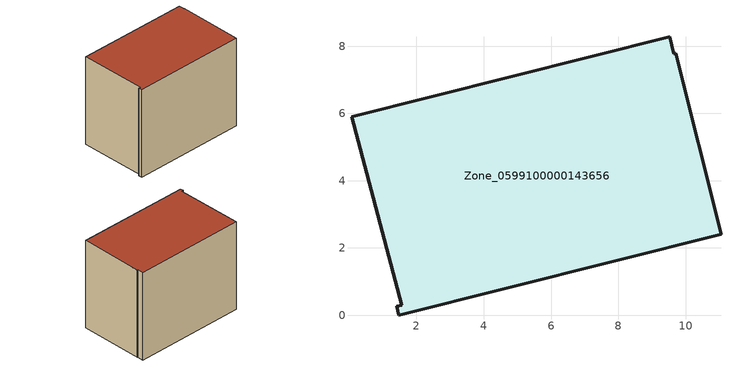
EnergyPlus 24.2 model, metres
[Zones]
Zone_0599100000143656
 floor ground (C_G): 9.53,8.28 9.65,7.78 9.71,7.78 11.05,2.4 1.48,0 1.41,0.27 1.56,0.3 0.07,5.91 z0
 wall outside (C_F): 9.53,8.28 0.07,5.91 1.56,0.3 1.41,0.27 1.48,0 11.05,2.4 9.71,7.78 9.65,7.78 9.53,8.28 z0:7.85
 roof outside (C_R): 9.65,7.78 9.53,8.28 0.07,5.91 1.56,0.3 1.41,0.27 1.48,0 11.05,2.4 9.71,7.78 z7.85
[BUILDING]
Pand.0599100000143656: North Axis=0; Terrain=City; Loads Convergence Tolerance Value=0.04; Temperature Convergence Tolerance Value=0.4; Solar Distribution=FullExterior; Maximum Number of Warmup Days=25; Minimum Number of Warmup Days=1
[Site:Location]
Rotterdam.The.Hague.AP_ZH_NLD Design_Conditions: Latitude=51.96; Longitude=4.45; Time Zone=1; Elevation=-4.5
[SITE:GROUNDTEMPERATURE:BUILDINGSURFACE]
18, 18, 18, 18, 18, 18, 18, 18, 18, 18, 18, 18
[MATERIAL] Thermal Absorptance=0.9; Solar Absorptance=0.7; Visible Absorptance=0.7
Name | Roughness | Thickness | Conductivity | Density | Specific Heat
G.TI.1965-1974 | MediumSmooth | 0.15 | 0.882353 | 540 | 1210
F.TI.1965-1974 | Rough | 0.3 | 0.697674 | 1920 | 840
R.TI.1965-1974 | MediumRough | 0.2 | 0.232558 | 1500 | 1000
[CONSTRUCTION]
C_G: G.TI.1965-1974
C_F: F.TI.1965-1974
C_R: R.TI.1965-1974
[ZONE]
Zone_0599100000143656: Type=1; Multiplier=1; Ceiling Height=Autocalculate; Volume=Autocalculate; Floor Area=autocalculate; Part of Total Floor Area=Yes
[ZONEINFILTRATION:DESIGNFLOWRATE]
Infil_Zone_0599100000143656: Zone or ZoneList or Space or SpaceList=Zone_0599100000143656; Schedule=AlwaysOn; Design Flow Rate Calculation Method=Flow/Area; Flow Rate per Floor Area=0.003; Constant Term Coefficient=1; Temperature Term Coefficient=0; Velocity Term Coefficient=0; Velocity Squared Term Coefficient=0
[HVACTEMPLATE:ZONE:IDEALLOADSAIRSYSTEM]
Zone_0599100000143656: Maximum Heating Supply Air Temperature=50; Minimum Cooling Supply Air Temperature=13; Maximum Heating Supply Air Humidity Ratio=0.0156; Minimum Cooling Supply Air Humidity Ratio=0.0077; Heating Limit=NoLimit; Cooling Limit=NoLimit; Dehumidification Control Type=ConstantSensibleHeatRatio; Cooling Sensible Heat Ratio=0.7; Dehumidification Setpoint=60; Humidification Control Type=None; Humidification Setpoint=30; Outdoor Air Method=None; Outdoor Air Flow Rate per Person=0.00944; Outdoor Air Flow Rate per Zone Floor Area=0; Outdoor Air Flow Rate per Zone=0; Demand Controlled Ventilation Type=None; Outdoor Air Economizer Type=NoEconomizer; Heat Recovery Type=None; Sensible Heat Recovery Effectiveness=0.7; Latent Heat Recovery Effectiveness=0.65
[ZONECONTROL:THERMOSTAT]
ThermostatControl_Zone_0599100000143656: Zone or ZoneList=Zone_0599100000143656; Control Type Schedule=DualSetpointControlType; Control 1=Thermostat_Zone_0599100000143656; Temperature Difference Between Cutout And Setpoint=0
[THERMOSTATSETPOINT:DUALSETPOINT]
Thermostat_Zone_0599100000143656: Heating Setpoint Temperature Schedule=HeatingSetpoint_Zone_0599100000143656; Cooling Setpoint Temperature Schedule=CoolingSetpoint_Zone_0599100000143656
[SCHEDULE:COMPACT]
HeatingSetpoint_Zone_0599100000143656: Through: 12/31, For: AllDays, Until: 24:00, 21
CoolingSetpoint_Zone_0599100000143656: Through: 12/31, For: AllDays, Until: 24:00, 24
DualSetpointControlType: Through: 12/31, For: AllDays, Until: 24:00, 4
AlwaysOn: Through: 12/31, For: AllDays, Until: 24:00, 1
